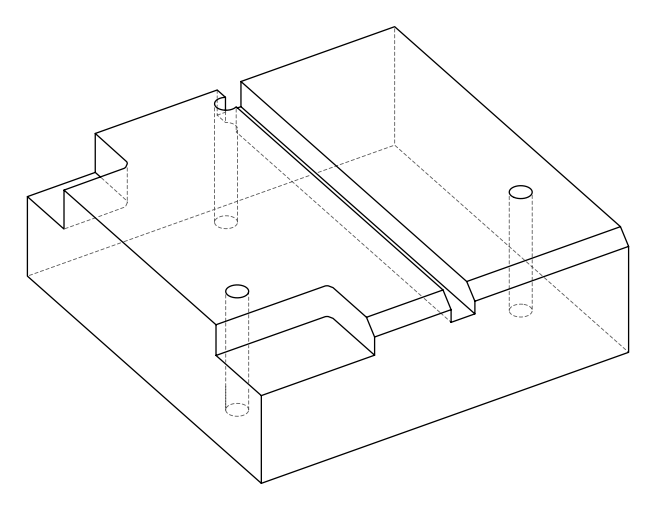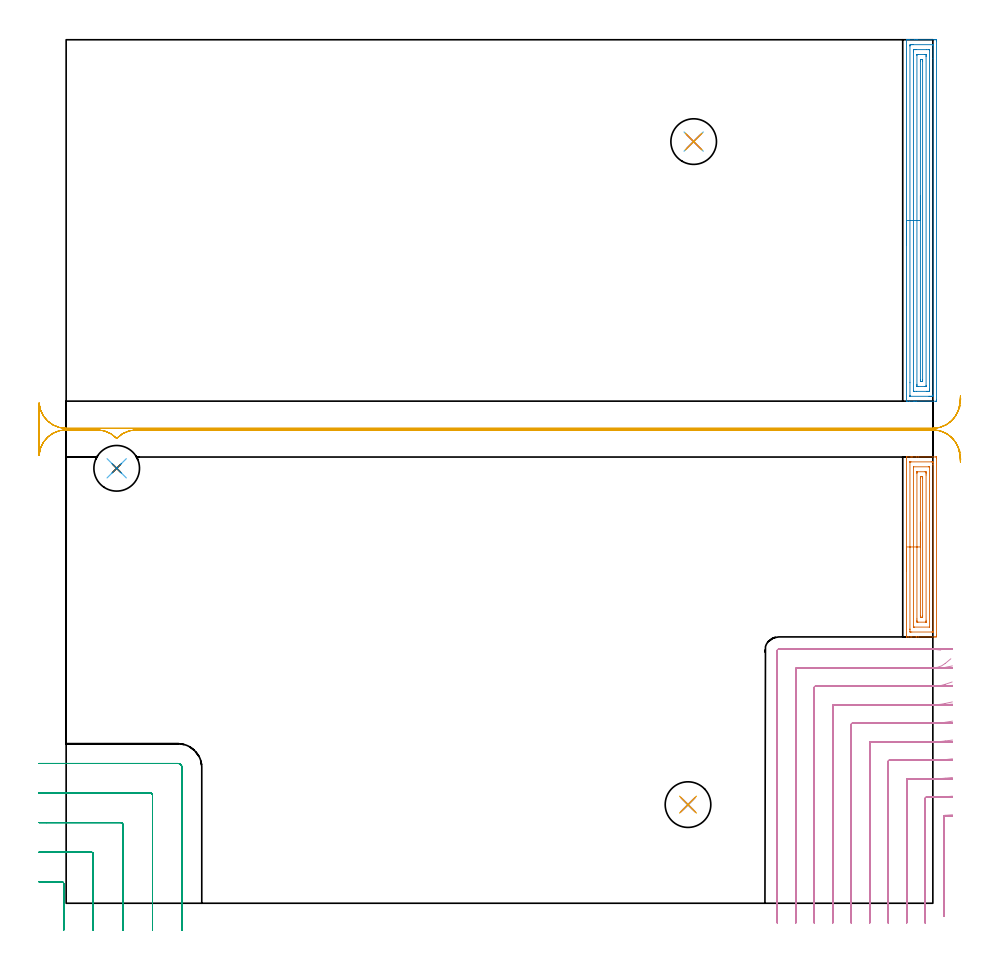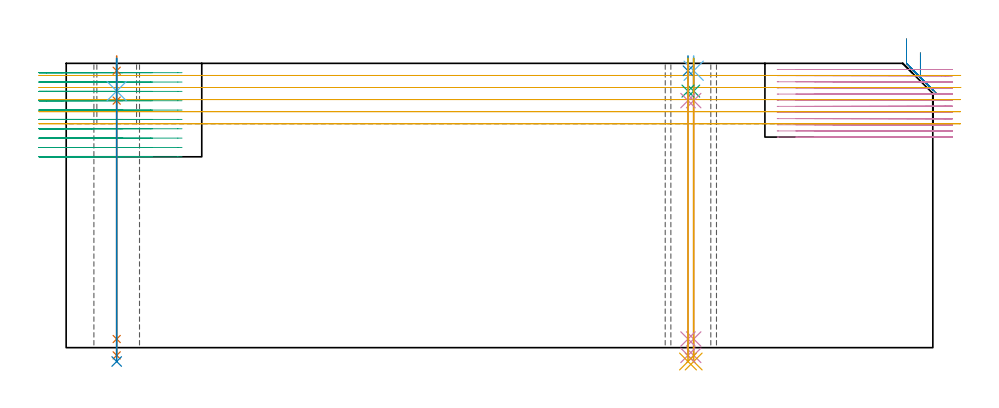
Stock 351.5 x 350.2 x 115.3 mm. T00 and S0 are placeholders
(PLAN: 17 operations, 13 tool changes, 60.1 min)
(1 AREA_MILL | FG_CHAMFER_SURFACE | UGT0205_001 | 3.13 min | 6415 mm3)
(2 AREA_MILL_1 | FG_CHAMFER_SURFACE_1 | UGT0205_001 | 6.07 min | 11401 mm3)
(3 MILL_CORNER_NOTCH_RECTANGULAR | CORNER_NOTCH_RECTANGULAR | NXT0201_012 | Follow Part, ap 4, ae 75% | 8.92 min | 134111 mm3)
(4 MILL_CORNER_NOTCH_RECTANGULAR_1 | CORNER_NOTCH_RECTANGULAR_1 | NXT0201_013 | Follow Part, ap 2.5, ae 75% | 30.49 min | 219248 mm3)
(5 MILL_RECTANGULAR_SLOT | SLOT_RECTANGULAR | UGT0201_105 | Follow Part, ap 5.5, ae 75% | 8.03 min | 194626 mm3)
(6 SPOT_DRILL | STEP1HOLE | NXT0321_9005460120000 | 0.05 min | 207 mm3)
(7 SPOT_DRILL_1 | STEP1HOLE_1 | NXT0321_9005460120000 | 0.05 min | 111 mm3)
(8 SPOT_DRILL_2 | STEP1HOLE_2 | NXT0321_9005460120000 | 0.05 min | 191 mm3)
(9 DRILL_BLIND_HOLE_INTO_CENTER | STEP1HOLE | NXT0301_046 | 0.05 min | 355 mm3)
(10 GUN_DRILL_THROUGH_HOLE | STEP1HOLE | UGT0307_003 | 0.56 min | 4016 mm3)
(11 SPADE_DRILL_TO_ENLARGE_THROUGH_HOLE | STEP1HOLE | UGT0306_009 | 0.49 min | 26385 mm3)
(12 DRILL_BLIND_HOLE_INTO_CENTER_1 | STEP1HOLE_1 | NXT0301_046 | 0.05 min | 257 mm3)
(13 GUN_DRILL_THROUGH_HOLE_1 | STEP1HOLE_1 | UGT0307_003 | 0.56 min | 3886 mm3)
(14 SPADE_DRILL_TO_ENLARGE_THROUGH_HOLE_1 | STEP1HOLE_1 | UGT0306_009 | 0.49 min | 24463 mm3)
(15 DRILL_BLIND_HOLE_INTO_CENTER_2 | STEP1HOLE_2 | NXT0301_046 | 0.05 min | 343 mm3)
(16 GUN_DRILL_THROUGH_HOLE_2 | STEP1HOLE_2 | UGT0307_003 | 0.56 min | 4002 mm3)
(17 SPADE_DRILL_TO_ENLARGE_THROUGH_HOLE_2 | STEP1HOLE_2 | UGT0306_009 | 0.49 min | 26428 mm3)
(TOOL UGT0205_001 | Chamfer Mill 20 x 3 x 45 deg. | D20 FL50 Z2)
(TOOL NXT0201_012 | ENDMILL 16mm [2P460-1600-NA 1630] | D16 FL38 Z6)
(TOOL NXT0201_013 | ENDMILL 10mm | D10 FL30 Z4)
(TOOL UGT0201_105 | End Mill 22 mm | D22 FL25 Z2)
(TOOL NXT0321_9005460120000 | NC Spot Drill, 142deg, 12mm, Carbide, Uncoated | D12 PA142 FL30 Z2)
(TOOL NXT0301_046 | Carbide Drill 7.5mm [860.1-0750-038A1-MM 2214] | D7.5 PA140 FL53 Z2)
(TOOL UGT0307_003 | Gun Drill 7 mm | D7 PA130 FL24 Z1)
(TOOL UGT0306_009 | Spade Drill 18.5mm | D18.5 PA132 FL10 Z2)
(OP 1 AREA_MILL)
G17 G21 G94 G90
T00 M6
G54
G17 G0 G90 X340.8 Y134.5 S1061 M3
G43 Z125.3 H0
G94 G1 Y134.538 Z124.428 F250.
Y134.652 Z123.563
Y134.841 Z122.712
Y135.103 Z121.88
Y135.437 Z121.074
Y135.84 Z120.3
Y136.308 Z119.564
Y136.84 Z118.872
Y137.429 Z118.229
Y138.072 Z117.639
Y138.764 Z117.108
Y139.5 Z116.64
Y140.274 Z116.237
Y141.08 Z115.903
Y141.912 Z115.641
Y142.763 Z115.452
Y143.628 Z115.338
Y144.5 Z115.3
Y180.903
X340.803 Y180.99 Z115.289
X340.884 Y180.997 Z115.209
X340.974 Y181. Z115.124
X342.566 Z113.532
X342.951 Z113.145
X343.144 Z112.953
X344.899 Z111.199
X345.584 Z110.51
X352.604 Z103.493
X352.951 Y180.996 Z103.146
X352.992 Y180.99 Z103.105
X352.998 Y180.947 Z103.098
X353. Y180.459 Z103.1
Y109.028
X352.998 Y108.541 Z103.102
X352.994 Y108.146 Z103.103
X352.991 Y108.01 Z103.105
X352.604 Y108.005 Z103.493
X352.069 Y108. Z104.027
X345.584 Z110.51
X344.898 Z111.199
X344.706 Z111.391
X342.951 Z113.145
X342.567 Z113.532
X341.581 Z114.518
X340.973 Z115.125
X340.884 Y108.003 Z115.209
X340.803 Y108.01 Z115.289
X340.8 Y108.097 Z115.3
Y144.5
X342.214 Z113.886
X342.215 Y178.869 Z113.885
X342.216 Y178.962 Z113.884
X342.218 Y178.984 Z113.882
X342.22 Y178.988 Z113.88
X342.236 Y178.992 Z113.864
X342.325 Y178.996 Z113.775
X342.638 Y179. Z113.462
X350.849 Z105.251
X351.416 Y178.997 Z104.684
X351.529 Y178.99 Z104.571
X351.579 Y178.985 Z104.521
X351.583 Y178.828 Z104.517
X351.584 Y178.683 Z104.516
X351.586 Y177.937 Z104.514
Y177.795
X351.585 Y110.131 Z104.515
X351.584 Y110.037 Z104.516
X351.582 Y110.016 Z104.518
X351.58 Y110.012 Z104.52
X351.564 Y110.008 Z104.536
X351.475 Y110.004 Z104.625
X351.162 Y110. Z104.938
X342.951 Y110.001 Z113.149
X342.384 Y110.003 Z113.716
X342.271 Y110.01 Z113.829
X342.221 Y110.015 Z113.879
X342.217 Y110.172 Z113.883
X342.216 Y110.317 Z113.884
X342.214 Y111.063 Z113.886
Y111.205
Y144.5
X343.628 Z112.472
X343.629 Y176.907 Z112.471
X343.63 Y176.958 Z112.47
X343.632 Y176.982 Z112.468
X343.634 Y176.987 Z112.466
X343.646 Y176.991 Z112.454
X343.738 Y176.999 Z112.362
X349.88 Y177. Z106.22
X349.971 Y176.999 Z106.129
X350.063 Y176.997 Z106.037
X350.124 Y176.994 Z105.976
X350.165 Y176.989 Z105.935
X350.167 Y176.974 Z105.933
X350.169 Y176.907 Z105.931
X350.171 Y176.705 Z105.929
Y112.093
X350.17 Y112.042 Z105.93
X350.168 Y112.018 Z105.932
X350.166 Y112.013 Z105.934
X350.153 Y112.009 Z105.947
X350.061 Y112.001 Z106.039
X343.92 Y112. Z112.18
X343.829 Y112.001 Z112.271
X343.737 Y112.003 Z112.363
X343.676 Y112.006 Z112.424
X343.635 Y112.011 Z112.465
X343.633 Y112.026 Z112.467
X343.631 Y112.093 Z112.469
X343.629 Y112.295 Z112.471
X343.628 Y144.5 Z112.472
X345.043 Z111.057
Y174.244
X345.046 Y174.788 Z111.054
X345.05 Y174.972 Z111.05
X345.052 Y174.991 Z111.048
X345.07 Y174.993 Z111.03
X345.117 Y174.997 Z110.983
X345.21 Y174.999 Z110.89
X348.347 Z107.753
X348.615 Y174.994 Z107.485
X348.743 Y174.99 Z107.357
X348.75 Y174.92 Z107.35
X348.755 Y174.587 Z107.345
X348.756 Y174.244 Z107.344
X348.757 Y173.696 Z107.343
Y114.756
X348.754 Y114.212 Z107.346
X348.75 Y114.028 Z107.35
X348.748 Y114.009 Z107.352
X348.73 Y114.007 Z107.37
X348.683 Y114.003 Z107.417
X348.59 Y114.001 Z107.51
X345.453 Z110.647
X345.185 Y114.006 Z110.915
X345.057 Y114.01 Z111.043
X345.05 Y114.08 Z111.05
X345.045 Y114.413 Z111.055
X345.044 Y114.756 Z111.056
X345.043 Y115.304 Z111.057
Y144.5
X346.457 Z109.643
Y172.468
X346.461 Y172.99 Z109.639
X346.818 Y172.995 Z109.282
X347.339 Y172.99 Z108.761
X347.343 Y172.468 Z108.757
Y116.532
X347.339 Y116.01 Z108.761
X346.982 Y116.005 Z109.118
X346.461 Y116.01 Z109.639
X346.457 Y116.532 Z109.643
Y116.536
Y144.5
Y145.372 Z109.681
Y146.236 Z109.795
Y147.088 Z109.984
Y147.92 Z110.246
Y148.726 Z110.58
Y149.5 Z110.983
Y150.236 Z111.452
Y150.928 Z111.983
Y151.571 Z112.572
Y152.16 Z113.215
Y152.692 Z113.907
Y153.16 Z114.643
Y153.563 Z115.417
Y153.897 Z116.223
Y154.159 Z117.055
Y154.348 Z117.907
Y154.462 Z118.772
Y154.5 Z119.643
G0 Z125.3
M5
M2
(OP 2 AREA_MILL_1)
G17 G21 G94 G90
T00 M6
G54
G17 G0 G90 X340.8 Y266.9 S1061 M3
G43 Z125.3 H0
G94 G1 Y266.938 Z124.428 F250.
Y267.052 Z123.563
Y267.241 Z122.712
Y267.503 Z121.88
Y267.837 Z121.074
Y268.24 Z120.3
Y268.709 Z119.564
Y269.24 Z118.872
Y269.829 Z118.229
Y270.472 Z117.639
Y271.164 Z117.108
Y271.9 Z116.64
Y272.674 Z116.237
Y273.48 Z115.903
Y274.312 Z115.641
Y275.164 Z115.452
Y276.028 Z115.338
Y276.9 Z115.3
Y350.047
X340.802 Y350.19 Z115.288
X340.934 Y350.198 Z115.158
X341.073 Y350.2 Z115.026
X341.47 Z114.63
X342.074 Z114.021
X344.131 Z111.967
X344.706 Z111.388
X345.296 Z110.799
X352.014 Z104.083
X352.604 Y350.195 Z103.493
X352.992 Y350.19 Z103.105
X352.996 Y349.999 Z103.102
X352.999 Y349.6 Z103.101
Y204.2
X352.996 Y203.801 Z103.102
X352.992 Y203.61 Z103.105
X352.604 Y203.6 Z103.493
X344.706 Z111.388
X344.131 Z111.966
X343.829 Z112.268
X342.074 Z114.021
X341.073 Z115.027
X340.934 Y203.602 Z115.158
X340.802 Y203.61 Z115.288
X340.8 Y203.754 Z115.3
Y276.9
X342.214 Z113.886
X342.215 Y347.673 Z113.885
X342.216 Y347.816 Z113.884
X342.221 Y348.181 Z113.879
X342.579 Y348.194 Z113.521
X342.951 Y348.198 Z113.149
X343.452 Y348.2 Z112.648
X351.349 Z104.751
X351.517 Y348.198 Z104.583
X351.544 Y348.196 Z104.556
X351.571 Y348.19 Z104.529
X351.579 Y348.183 Z104.521
X351.581 Y348.162 Z104.519
X351.585 Y347.96 Z104.515
X351.586 Y342.686 Z104.514
X351.585 Y206.127 Z104.515
X351.584 Y205.984 Z104.516
X351.579 Y205.619 Z104.521
X351.221 Y205.606 Z104.879
X350.849 Y205.602 Z105.251
X350.348 Y205.6 Z105.752
X349.971 Z106.129
X342.451 Z113.649
X342.283 Y205.602 Z113.817
X342.256 Y205.604 Z113.844
X342.229 Y205.61 Z113.871
X342.221 Y205.617 Z113.879
X342.219 Y205.638 Z113.881
X342.215 Y205.84 Z113.885
X342.214 Y211.118 Z113.886
Y276.9
X343.628 Z112.472
X343.629 Y345.344 Z112.471
X343.631 Y346.032 Z112.469
X343.633 Y346.134 Z112.467
X343.635 Y346.177 Z112.465
X343.671 Y346.193 Z112.429
X343.829 Y346.195 Z112.271
X344.542 Y346.2 Z111.558
X344.706 Z111.394
X348.929 Z107.171
X349.807 Y346.199 Z106.293
X349.971 Y346.196 Z106.129
X350.135 Y346.19 Z105.965
X350.165 Y346.182 Z105.935
X350.168 Y346.154 Z105.932
X350.17 Y346.1 Z105.93
X350.171 Y346.032 Z105.929
X350.172 Y345.829 Z105.928
X350.171 Y208.456 Z105.929
X350.169 Y207.768 Z105.931
X350.167 Y207.666 Z105.933
X350.165 Y207.623 Z105.935
X350.129 Y207.607 Z105.971
X349.971 Y207.605 Z106.129
X349.259 Y207.6 Z106.841
X349.094 Z107.006
X344.871 Z111.229
X343.993 Y207.601 Z112.107
X343.829 Y207.604 Z112.271
X343.665 Y207.61 Z112.435
X343.635 Y207.618 Z112.465
X343.632 Y207.646 Z112.468
X343.63 Y207.7 Z112.47
X343.629 Y207.768 Z112.471
X343.628 Y207.971 Z112.472
Y276.9
X345.043 Z111.057
Y343.906
X345.045 Y344.09 Z111.055
X345.047 Y344.156 Z111.053
X345.049 Y344.186 Z111.051
X345.066 Y344.19 Z111.034
X345.169 Y344.194 Z110.931
X345.584 Y344.2 Z110.516
X345.631 Z110.469
X348.216 Z107.884
X348.264 Z107.836
X348.632 Y344.193 Z107.468
X348.723 Y344.19 Z107.377
X348.751 Y344.18 Z107.349
X348.753 Y344.151 Z107.347
X348.755 Y344.076 Z107.345
X348.757 Y343.699 Z107.343
Y343.356
Y209.894
X348.755 Y209.71 Z107.345
X348.753 Y209.644 Z107.347
X348.751 Y209.614 Z107.349
X348.734 Y209.61 Z107.366
X348.631 Y209.606 Z107.469
X348.216 Y209.6 Z107.884
X348.169 Z107.931
X345.584 Z110.516
X345.536 Z110.564
X345.168 Y209.607 Z110.932
X345.077 Y209.61 Z111.023
X345.049 Y209.62 Z111.051
X345.047 Y209.649 Z111.053
X345.045 Y209.724 Z111.055
X345.043 Y210.101 Z111.057
Y210.444
Y276.9
X346.457 Z109.643
Y341.572
X346.461 Y342.19 Z109.639
X346.726 Y342.195 Z109.374
X347.339 Y342.19 Z108.761
X347.343 Y341.572 Z108.757
Y212.228
X347.339 Y211.61 Z108.761
X347.074 Y211.605 Z109.026
X346.461 Y211.61 Z109.639
X346.457 Y212.228 Z109.643
Y212.232
Y276.9
Y277.772 Z109.681
Y278.637 Z109.795
Y279.488 Z109.984
Y280.32 Z110.246
Y281.126 Z110.58
Y281.9 Z110.983
Y282.636 Z111.452
Y283.328 Z111.983
Y283.971 Z112.572
Y284.56 Z113.215
Y285.092 Z113.907
Y285.56 Z114.643
Y285.963 Z115.417
Y286.297 Z116.223
Y286.559 Z117.055
Y286.748 Z117.907
Y286.862 Z118.772
Y286.9 Z119.643
G0 Z125.3
M5
M2
(OP 3 MILL_CORNER_NOTCH_RECTANGULAR)
G17 G21 G94 G90
T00 M6
G54
G17 G0 G90 X-1. Y-10.937 S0 M3
G43 Z125.3 H1
Z111.51
G94 G1 Y-7.937 F250.
Y7.905 F500.
G3 X-1.795 Y8.7 R0.8
G1 X-8.
X-11. F250.
G0 Z125.3
X11. Y-11.
Z111.51
G1 Y-8.
Y19.904 F500.
G3 X10.204 Y20.7 R0.8
G1 X-8.
X-11. F250.
G0 Z125.3
X23. Y-11.
Z111.51
G1 Y-8.
Y31.904 F500.
G3 X22.204 Y32.7 R0.8
G1 X-8.
X-11. F250.
G0 Z125.3
X35. Y-11.
Z111.51
G1 Y-8.
Y43.904 F500.
G3 X34.204 Y44.7 R0.8
G1 X-8.
X-11. F250.
G0 Z125.3
X47. Y-11.
Z111.51
G1 Y-8.
Y55. F500.
G3 X45.3 Y56.7 R1.7
G1 X-8.
X-11. F250.
G0 Z125.3
X-1. Y-10.937
Z107.72
G1 Y-7.937
Y7.905 F500.
G3 X-1.795 Y8.7 R0.8
G1 X-8.
X-11. F250.
G0 Z125.3
X11. Y-11.
Z107.72
G1 Y-8.
Y19.904 F500.
G3 X10.204 Y20.7 R0.8
G1 X-8.
X-11. F250.
G0 Z125.3
X23. Y-11.
Z107.72
G1 Y-8.
Y31.904 F500.
G3 X22.204 Y32.7 R0.8
G1 X-8.
X-11. F250.
G0 Z125.3
X35. Y-11.
Z107.72
G1 Y-8.
Y43.904 F500.
G3 X34.204 Y44.7 R0.8
G1 X-8.
X-11. F250.
G0 Z125.3
X47. Y-11.
Z107.72
G1 Y-8.
Y55. F500.
G3 X45.3 Y56.7 R1.7
G1 X-8.
X-11. F250.
G0 Z125.3
X-1. Y-10.937
Z103.93
G1 Y-7.937
Y7.905 F500.
G3 X-1.795 Y8.7 R0.8
G1 X-8.
X-11. F250.
G0 Z125.3
X11. Y-11.
Z103.93
G1 Y-8.
Y19.904 F500.
G3 X10.204 Y20.7 R0.8
G1 X-8.
X-11. F250.
G0 Z125.3
X23. Y-11.
Z103.93
G1 Y-8.
Y31.904 F500.
G3 X22.204 Y32.7 R0.8
G1 X-8.
X-11. F250.
G0 Z125.3
X35. Y-11.
Z103.93
G1 Y-8.
Y43.904 F500.
G3 X34.204 Y44.7 R0.8
G1 X-8.
X-11. F250.
G0 Z125.3
X47. Y-11.
Z103.93
G1 Y-8.
Y55. F500.
G3 X45.3 Y56.7 R1.7
G1 X-8.
X-11. F250.
G0 Z125.3
X-1. Y-10.937
Z100.14
G1 Y-7.937
Y7.905 F500.
G3 X-1.795 Y8.7 R0.8
G1 X-8.
X-11. F250.
G0 Z125.3
X11. Y-11.
Z100.14
G1 Y-8.
Y19.904 F500.
G3 X10.204 Y20.7 R0.8
G1 X-8.
X-11. F250.
G0 Z125.3
X23. Y-11.
Z100.14
G1 Y-8.
Y31.904 F500.
G3 X22.204 Y32.7 R0.8
G1 X-8.
X-11. F250.
G0 Z125.3
X35. Y-11.
Z100.14
G1 Y-8.
Y43.904 F500.
G3 X34.204 Y44.7 R0.8
G1 X-8.
X-11. F250.
G0 Z125.3
X47. Y-11.
Z100.14
G1 Y-8.
Y55. F500.
G3 X45.3 Y56.7 R1.7
G1 X-8.
X-11. F250.
G0 Z125.3
X-1. Y-10.937
Z96.35
G1 Y-7.937
Y7.905 F500.
G3 X-1.795 Y8.7 R0.8
G1 X-8.
X-11. F250.
G0 Z125.3
X11. Y-11.
Z96.35
G1 Y-8.
Y19.904 F500.
G3 X10.204 Y20.7 R0.8
G1 X-8.
X-11. F250.
G0 Z125.3
X23. Y-11.
Z96.35
G1 Y-8.
Y31.904 F500.
G3 X22.204 Y32.7 R0.8
G1 X-8.
X-11. F250.
G0 Z125.3
X35. Y-11.
Z96.35
G1 Y-8.
Y43.904 F500.
G3 X34.204 Y44.7 R0.8
G1 X-8.
X-11. F250.
G0 Z125.3
X47. Y-11.
Z96.35
G1 Y-8.
Y55. F500.
G3 X45.3 Y56.7 R1.7
G1 X-8.
X-11. F250.
G0 Z125.3
X-1. Y-10.937
Z92.56
G1 Y-7.937
Y7.905 F500.
G3 X-1.795 Y8.7 R0.8
G1 X-8.
X-11. F250.
G0 Z125.3
X11. Y-11.
Z92.56
G1 Y-8.
Y19.904 F500.
G3 X10.204 Y20.7 R0.8
G1 X-8.
X-11. F250.
G0 Z125.3
X23. Y-11.
Z92.56
G1 Y-8.
Y31.904 F500.
G3 X22.204 Y32.7 R0.8
G1 X-8.
X-11. F250.
G0 Z125.3
X35. Y-11.
Z92.56
G1 Y-8.
Y43.904 F500.
G3 X34.204 Y44.7 R0.8
G1 X-8.
X-11. F250.
G0 Z125.3
X47. Y-11.
Z92.56
G1 Y-8.
Y55. F500.
G3 X45.3 Y56.7 R1.7
G1 X-8.
X-11. F250.
G0 Z125.3
X-1. Y-10.937
Z88.77
G1 Y-7.937
Y7.905 F500.
G3 X-1.795 Y8.7 R0.8
G1 X-8.
X-11. F250.
G0 Z125.3
X11. Y-11.
Z88.77
G1 Y-8.
Y19.904 F500.
G3 X10.204 Y20.7 R0.8
G1 X-8.
X-11. F250.
G0 Z125.3
X23. Y-11.
Z88.77
G1 Y-8.
Y31.904 F500.
G3 X22.204 Y32.7 R0.8
G1 X-8.
X-11. F250.
G0 Z125.3
X35. Y-11.
Z88.77
G1 Y-8.
Y43.904 F500.
G3 X34.204 Y44.7 R0.8
G1 X-8.
X-11. F250.
G0 Z125.3
X47. Y-11.
Z88.77
G1 Y-8.
Y55. F500.
G3 X45.3 Y56.7 R1.7
G1 X-8.
X-11. F250.
G0 Z125.3
X-1. Y-10.937
Z84.98
G1 Y-7.937
Y7.905 F500.
G3 X-1.795 Y8.7 R0.8
G1 X-8.
X-11. F250.
G0 Z125.3
X11. Y-11.
Z84.98
G1 Y-8.
Y19.904 F500.
G3 X10.204 Y20.7 R0.8
G1 X-8.
X-11. F250.
G0 Z125.3
X23. Y-11.
Z84.98
G1 Y-8.
Y31.904 F500.
G3 X22.204 Y32.7 R0.8
G1 X-8.
X-11. F250.
G0 Z125.3
X35. Y-11.
Z84.98
G1 Y-8.
Y43.904 F500.
G3 X34.204 Y44.7 R0.8
G1 X-8.
X-11. F250.
G0 Z125.3
X47. Y-11.
Z84.98
G1 Y-8.
Y55. F500.
G3 X45.3 Y56.7 R1.7
G1 X-8.
X-11. F250.
G0 Z125.3
X-1. Y-10.937
Z81.19
G1 Y-7.937
Y7.905 F500.
G3 X-1.795 Y8.7 R0.8
G1 X-8.
X-11. F250.
G0 Z125.3
X11. Y-11.
Z81.19
G1 Y-8.
Y19.904 F500.
G3 X10.204 Y20.7 R0.8
G1 X-8.
X-11. F250.
G0 Z125.3
X23. Y-11.
Z81.19
G1 Y-8.
Y31.904 F500.
G3 X22.204 Y32.7 R0.8
G1 X-8.
X-11. F250.
G0 Z125.3
X35. Y-11.
Z81.19
G1 Y-8.
Y43.904 F500.
G3 X34.204 Y44.7 R0.8
G1 X-8.
X-11. F250.
G0 Z125.3
X47. Y-11.
Z81.19
G1 Y-8.
Y55. F500.
G3 X45.3 Y56.7 R1.7
G1 X-8.
X-11. F250.
G0 Z125.3
X-1. Y-10.937
Z77.4
G1 Y-7.937
Y7.905 F500.
G3 X-1.795 Y8.7 R0.8
G1 X-8.
X-11. F250.
G0 Z125.3
X11. Y-11.
Z77.4
G1 Y-8.
Y19.904 F500.
G3 X10.204 Y20.7 R0.8
G1 X-8.
X-11. F250.
G0 Z125.3
X23. Y-11.
Z77.4
G1 Y-8.
Y31.904 F500.
G3 X22.204 Y32.7 R0.8
G1 X-8.
X-11. F250.
G0 Z125.3
X35. Y-11.
Z77.4
G1 Y-8.
Y43.904 F500.
G3 X34.204 Y44.7 R0.8
G1 X-8.
X-11. F250.
G0 Z125.3
X47. Y-11.
Z77.4
G1 Y-8.
Y55. F500.
G3 X45.3 Y56.7 R1.7
G1 X-8.
X-11. F250.
G0 Z125.3
M5
M2
(OP 4 MILL_CORNER_NOTCH_RECTANGULAR_1)
G17 G21 G94 G90
T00 M6
G54
G17 G0 G90 X359.492 Y35.884 S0 M3
G43 Z125.3 H0
Z112.808
G94 G1 X356.5 Y35.671 F250.
X356.36 Y35.661 F500.
G3 X355.9 Y35.168 R0.5
G1 Y-2.375
Y-5.375 F250.
G0 Z125.3
X359.49 Y43.432
Z112.808
G1 X356.5 Y43.192
G2 X351.702 Y43. R60. F500.
G1 X348.895
G3 X348.4 Y42.505 R0.5
G1 Y-5.
Y-8. F250.
G0 Z125.3
X359.487 Y50.994
Z112.808
G1 X356.5 Y50.72
G2 X351.702 Y50.5 R52.5 F500.
G1 X341.395
G3 X340.9 Y50.005 R0.5
G1 Y-5.
Y-8. F250.
G0 Z125.3
X359.483 Y58.576
Z112.808
G1 X356.5 Y58.257
G2 X351.702 Y58. R45. F500.
G1 X333.896
G3 X333.4 Y57.504 R0.5
G1 Y-5.
Y-8. F250.
G0 Z125.3
X359.475 Y66.192
Z112.808
G1 X356.5 Y65.808
G2 X351.702 Y65.5 R37.5 F500.
G1 X326.396
G3 X325.9 Y65.004 R0.5
G1 Y-5.
Y-8. F250.
G0 Z125.3
X359.461 Y73.866
Z112.808
G1 X356.5 Y73.386
G2 X351.702 Y73. R30. F500.
G1 X318.896
G3 X318.4 Y72.504 R0.5
G1 Y-5.
Y-8. F250.
G0 Z125.3
X359.431 Y81.657
Z112.808
G1 X356.5 Y81.018
G2 X351.702 Y80.5 R22.5 F500.
G1 X311.396
G3 X310.9 Y80.004 R0.5
G1 Y-5.
Y-8. F250.
G0 Z125.3
X359.342 Y89.748
Z112.808
G1 X356.5 Y88.788
G2 X351.702 Y88. R15. F500.
G1 X303.897
G3 X303.4 Y87.503 R0.5
G1 Y-5.
Y-8. F250.
G0 Z125.3
X358.806 Y99.155
Z112.808
G1 X356.5 Y97.235
G2 X351.702 Y95.5 R7.5 F500.
G1 X296.397
G3 X295.9 Y95.003 R0.5
G1 Y-5.
Y-8. F250.
G0 Z125.3
X354.683 Y102.665
Z112.808
G1 X351.702 Y103.
X288.9 F500.
G3 X288.4 Y102.5 R0.5
G1 Y-5.
Y-8. F250.
G0 Z125.3
X359.499 Y35.585
Z110.317
G1 X356.5 Y35.517
X356.384 Y35.515 F500.
G3 X355.9 Y35.02 R0.5
G1 Y-2.375
Y-5.375 F250.
G0 Z125.3
X359.499 Y43.096
Z110.317
G1 X356.5 Y43.019
G2 X354.976 Y43. R60. F500.
G1 X348.895
G3 X348.4 Y42.505 R0.5
G1 Y-5.
Y-8. F250.
G0 Z125.3
X359.499 Y50.609
Z110.317
G1 X356.5 Y50.522
G2 X354.976 Y50.5 R52.5 F500.
G1 X341.396
G3 X340.9 Y50.005 R0.5
G1 Y-5.
Y-8. F250.
G0 Z125.3
X359.498 Y58.127
Z110.317
G1 X356.5 Y58.026
G2 X354.976 Y58. R45. F500.
G1 X333.896
G3 X333.4 Y57.504 R0.5
G1 Y-5.
Y-8. F250.
G0 Z125.3
X359.498 Y65.653
Z110.317
G1 X356.5 Y65.531
G2 X354.976 Y65.5 R37.5 F500.
G1 X326.396
G3 X325.9 Y65.004 R0.5
G1 Y-5.
Y-8. F250.
G0 Z125.3
X359.496 Y73.191
Z110.317
G1 X356.5 Y73.039
G2 X354.976 Y73. R30. F500.
G1 X318.896
G3 X318.4 Y72.504 R0.5
G1 Y-5.
Y-8. F250.
G0 Z125.3
X359.493 Y80.755
Z110.317
G1 X356.5 Y80.552
G2 X354.976 Y80.5 R22.5 F500.
G1 X311.396
G3 X310.9 Y80.004 R0.5
G1 Y-5.
Y-8. F250.
G0 Z125.3
X359.484 Y88.383
Z110.317
G1 X356.5 Y88.078
G2 X354.976 Y88. R15. F500.
G1 X303.897
G3 X303.4 Y87.503 R0.5
G1 Y-5.
Y-8. F250.
G0 Z125.3
X359.437 Y96.266
Z110.317
G1 X356.5 Y95.657
G2 X354.976 Y95.5 R7.5 F500.
G1 X296.397
G3 X295.9 Y95.003 R0.5
G1 Y-5.
Y-8. F250.
G0 Z125.3
X357.976 Y103.
Z110.317
G1 X354.976
X288.9 F500.
G3 X288.4 Y102.5 R0.5
G1 Y-5.
Y-8. F250.
G0 Z125.3
X359.5 Y35.505
Z107.825
G1 X356.5 Y35.5
X356.395 F500.
G3 X355.9 Y35.005 R0.5
G1 Y-2.375
Y-5.375 F250.
G0 Z125.3
X359.5 Y43.006
Z107.825
G1 X356.5 Y43.
X356.387 F500.
X348.895
G3 X348.4 Y42.505 R0.5
G1 Y-5.
Y-8. F250.
G0 Z125.3
X359.5 Y50.507
Z107.825
G1 X356.5 Y50.5
X356.387 F500.
X341.396
G3 X340.9 Y50.004 R0.5
G1 Y-5.
Y-8. F250.
G0 Z125.3
X359.5 Y58.008
Z107.825
G1 X356.5 Y58.
X356.387 F500.
X333.896
G3 X333.4 Y57.504 R0.5
G1 Y-5.
Y-8. F250.
G0 Z125.3
X359.5 Y65.509
Z107.825
G1 X356.5 Y65.5
X356.387 F500.
X326.396
G3 X325.9 Y65.004 R0.5
G1 Y-5.
Y-8. F250.
G0 Z125.3
X359.5 Y73.011
Z107.825
G1 X356.5 Y73.
X356.387 F500.
X318.896
G3 X318.4 Y72.504 R0.5
G1 Y-5.
Y-8. F250.
G0 Z125.3
X359.5 Y80.515
Z107.825
G1 X356.5 Y80.5
X356.387 F500.
X311.396
G3 X310.9 Y80.004 R0.5
G1 Y-5.
Y-8. F250.
G0 Z125.3
X359.5 Y88.023
Z107.825
G1 X356.5 Y88.
X356.387 F500.
X303.897
G3 X303.4 Y87.503 R0.5
G1 Y-5.
Y-8. F250.
G0 Z125.3
X359.5 Y95.546
Z107.825
G1 X356.5 Y95.501
X356.387 Y95.5 F500.
X296.397
G3 X295.9 Y95.003 R0.5
G1 Y-5.
Y-8. F250.
G0 Z125.3
X359.387 Y103.
Z107.825
G1 X356.387
X288.9 F500.
G3 X288.4 Y102.5 R0.5
G1 Y-5.
Y-8. F250.
G0 Z125.3
X359.5 Y35.5
Z105.333
G1 X356.5
X356.395 F500.
G3 X355.9 Y35.005 R0.5
G1 Y-2.375
Y-5.375 F250.
G0 Z125.3
X359.5 Y43.
Z105.333
G1 X356.5
X348.895 F500.
G3 X348.4 Y42.505 R0.5
G1 Y-5.
Y-8. F250.
G0 Z125.3
X359.5 Y50.5
Z105.333
G1 X356.5
X341.396 F500.
G3 X340.9 Y50.004 R0.5
G1 Y-5.
Y-8. F250.
G0 Z125.3
X359.5 Y58.
Z105.333
G1 X356.5
X333.896 F500.
G3 X333.4 Y57.504 R0.5
G1 Y-5.
Y-8. F250.
G0 Z125.3
X359.5 Y65.5
Z105.333
G1 X356.5
X326.396 F500.
G3 X325.9 Y65.004 R0.5
G1 Y-5.
Y-8. F250.
G0 Z125.3
X359.5 Y73.
Z105.333
G1 X356.5
X318.896 F500.
G3 X318.4 Y72.504 R0.5
G1 Y-5.
Y-8. F250.
G0 Z125.3
X359.5 Y80.5
Z105.333
G1 X356.5
X311.396 F500.
G3 X310.9 Y80.004 R0.5
G1 Y-5.
Y-8. F250.
G0 Z125.3
X359.5 Y88.
Z105.333
G1 X356.5
X303.897 F500.
G3 X303.4 Y87.503 R0.5
G1 Y-5.
Y-8. F250.
G0 Z125.3
X359.5 Y95.5
Z105.333
G1 X356.5
X296.397 F500.
G3 X295.9 Y95.003 R0.5
G1 Y-5.
Y-8. F250.
G0 Z125.3
X359.5 Y103.
Z105.333
G1 X356.5
X288.9 F500.
G3 X288.4 Y102.5 R0.5
G1 Y-5.
Y-8. F250.
G0 Z125.3
X359.5 Y35.5
Z102.842
G1 X356.5
X356.395 F500.
G3 X355.9 Y35.005 R0.5
G1 Y-2.375
Y-5.375 F250.
G0 Z125.3
X359.5 Y43.
Z102.842
G1 X356.5
X348.895 F500.
G3 X348.4 Y42.505 R0.5
G1 Y-5.
Y-8. F250.
G0 Z125.3
X359.5 Y50.5
Z102.842
G1 X356.5
X341.396 F500.
G3 X340.9 Y50.004 R0.5
G1 Y-5.
Y-8. F250.
G0 Z125.3
X359.5 Y58.
Z102.842
G1 X356.5
X333.896 F500.
G3 X333.4 Y57.504 R0.5
G1 Y-5.
Y-8. F250.
G0 Z125.3
X359.5 Y65.5
Z102.842
G1 X356.5
X326.396 F500.
G3 X325.9 Y65.004 R0.5
G1 Y-5.
Y-8. F250.
G0 Z125.3
X359.5 Y73.
Z102.842
G1 X356.5
X318.896 F500.
G3 X318.4 Y72.504 R0.5
G1 Y-5.
Y-8. F250.
G0 Z125.3
X359.5 Y80.5
Z102.842
G1 X356.5
X311.396 F500.
G3 X310.9 Y80.004 R0.5
G1 Y-5.
Y-8. F250.
G0 Z125.3
X359.5 Y88.
Z102.842
G1 X356.5
X303.897 F500.
G3 X303.4 Y87.503 R0.5
G1 Y-5.
Y-8. F250.
G0 Z125.3
X359.5 Y95.5
Z102.842
G1 X356.5
X296.397 F500.
G3 X295.9 Y95.003 R0.5
G1 Y-5.
Y-8. F250.
G0 Z125.3
X359.5 Y103.
Z102.842
G1 X356.5
X288.9 F500.
G3 X288.4 Y102.5 R0.5
G1 Y-5.
Y-8. F250.
G0 Z125.3
X359.5 Y35.5
Z100.35
G1 X356.5
X356.395 F500.
G3 X355.9 Y35.005 R0.5
G1 Y-2.375
Y-5.375 F250.
G0 Z125.3
X359.5 Y43.
Z100.35
G1 X356.5
X348.895 F500.
G3 X348.4 Y42.505 R0.5
G1 Y-5.
Y-8. F250.
G0 Z125.3
X359.5 Y50.5
Z100.35
G1 X356.5
X341.396 F500.
G3 X340.9 Y50.004 R0.5
G1 Y-5.
Y-8. F250.
G0 Z125.3
X359.5 Y58.
Z100.35
G1 X356.5
X333.896 F500.
G3 X333.4 Y57.504 R0.5
G1 Y-5.
Y-8. F250.
G0 Z125.3
X359.5 Y65.5
Z100.35
G1 X356.5
X326.396 F500.
G3 X325.9 Y65.004 R0.5
G1 Y-5.
Y-8. F250.
G0 Z125.3
X359.5 Y73.
Z100.35
G1 X356.5
X318.896 F500.
G3 X318.4 Y72.504 R0.5
G1 Y-5.
Y-8. F250.
G0 Z125.3
X359.5 Y80.5
Z100.35
G1 X356.5
X311.396 F500.
G3 X310.9 Y80.004 R0.5
G1 Y-5.
Y-8. F250.
G0 Z125.3
X359.5 Y88.
Z100.35
G1 X356.5
X303.897 F500.
G3 X303.4 Y87.503 R0.5
G1 Y-5.
Y-8. F250.
G0 Z125.3
X359.5 Y95.5
Z100.35
G1 X356.5
X296.397 F500.
G3 X295.9 Y95.003 R0.5
G1 Y-5.
Y-8. F250.
G0 Z125.3
X359.5 Y103.
Z100.35
G1 X356.5
X288.9 F500.
G3 X288.4 Y102.5 R0.5
G1 Y-5.
Y-8. F250.
G0 Z125.3
X359.5 Y35.5
Z97.858
G1 X356.5
X356.395 F500.
G3 X355.9 Y35.005 R0.5
G1 Y-2.375
Y-5.375 F250.
G0 Z125.3
X359.5 Y43.
Z97.858
G1 X356.5
X348.895 F500.
G3 X348.4 Y42.505 R0.5
G1 Y-5.
Y-8. F250.
G0 Z125.3
X359.5 Y50.5
Z97.858
G1 X356.5
X341.396 F500.
G3 X340.9 Y50.004 R0.5
G1 Y-5.
Y-8. F250.
G0 Z125.3
X359.5 Y58.
Z97.858
G1 X356.5
X333.896 F500.
G3 X333.4 Y57.504 R0.5
G1 Y-5.
Y-8. F250.
G0 Z125.3
X359.5 Y65.5
Z97.858
G1 X356.5
X326.396 F500.
G3 X325.9 Y65.004 R0.5
G1 Y-5.
Y-8. F250.
G0 Z125.3
X359.5 Y73.
Z97.858
G1 X356.5
X318.896 F500.
G3 X318.4 Y72.504 R0.5
G1 Y-5.
Y-8. F250.
G0 Z125.3
X359.5 Y80.5
Z97.858
G1 X356.5
X311.396 F500.
G3 X310.9 Y80.004 R0.5
G1 Y-5.
Y-8. F250.
G0 Z125.3
X359.5 Y88.
Z97.858
G1 X356.5
X303.897 F500.
G3 X303.4 Y87.503 R0.5
G1 Y-5.
Y-8. F250.
G0 Z125.3
X359.5 Y95.5
Z97.858
G1 X356.5
X296.397 F500.
G3 X295.9 Y95.003 R0.5
G1 Y-5.
Y-8. F250.
G0 Z125.3
X359.5 Y103.
Z97.858
G1 X356.5
X288.9 F500.
G3 X288.4 Y102.5 R0.5
G1 Y-5.
Y-8. F250.
G0 Z125.3
X359.5 Y35.5
Z95.367
G1 X356.5
X356.395 F500.
G3 X355.9 Y35.005 R0.5
G1 Y-2.375
Y-5.375 F250.
G0 Z125.3
X359.5 Y43.
Z95.367
G1 X356.5
X348.895 F500.
G3 X348.4 Y42.505 R0.5
G1 Y-5.
Y-8. F250.
G0 Z125.3
X359.5 Y50.5
Z95.367
G1 X356.5
X341.396 F500.
G3 X340.9 Y50.004 R0.5
G1 Y-5.
Y-8. F250.
G0 Z125.3
X359.5 Y58.
Z95.367
G1 X356.5
X333.896 F500.
G3 X333.4 Y57.504 R0.5
G1 Y-5.
Y-8. F250.
G0 Z125.3
X359.5 Y65.5
Z95.367
G1 X356.5
X326.396 F500.
G3 X325.9 Y65.004 R0.5
G1 Y-5.
Y-8. F250.
G0 Z125.3
X359.5 Y73.
Z95.367
G1 X356.5
X318.896 F500.
G3 X318.4 Y72.504 R0.5
G1 Y-5.
Y-8. F250.
G0 Z125.3
X359.5 Y80.5
Z95.367
G1 X356.5
X311.396 F500.
G3 X310.9 Y80.004 R0.5
G1 Y-5.
Y-8. F250.
G0 Z125.3
X359.5 Y88.
Z95.367
G1 X356.5
X303.897 F500.
G3 X303.4 Y87.503 R0.5
G1 Y-5.
Y-8. F250.
G0 Z125.3
X359.5 Y95.5
Z95.367
G1 X356.5
X296.397 F500.
G3 X295.9 Y95.003 R0.5
G1 Y-5.
Y-8. F250.
G0 Z125.3
X359.5 Y103.
Z95.367
G1 X356.5
X288.9 F500.
G3 X288.4 Y102.5 R0.5
G1 Y-5.
Y-8. F250.
G0 Z125.3
X359.5 Y35.5
Z92.875
G1 X356.5
X356.395 F500.
G3 X355.9 Y35.005 R0.5
G1 Y-2.375
Y-5.375 F250.
G0 Z125.3
X359.5 Y43.
Z92.875
G1 X356.5
X348.895 F500.
G3 X348.4 Y42.505 R0.5
G1 Y-5.
Y-8. F250.
G0 Z125.3
X359.5 Y50.5
Z92.875
G1 X356.5
X341.396 F500.
G3 X340.9 Y50.004 R0.5
G1 Y-5.
Y-8. F250.
G0 Z125.3
X359.5 Y58.
Z92.875
G1 X356.5
X333.896 F500.
G3 X333.4 Y57.504 R0.5
G1 Y-5.
Y-8. F250.
G0 Z125.3
X359.5 Y65.5
Z92.875
G1 X356.5
X326.396 F500.
G3 X325.9 Y65.004 R0.5
G1 Y-5.
Y-8. F250.
G0 Z125.3
X359.5 Y73.
Z92.875
G1 X356.5
X318.896 F500.
G3 X318.4 Y72.504 R0.5
G1 Y-5.
Y-8. F250.
G0 Z125.3
X359.5 Y80.5
Z92.875
G1 X356.5
X311.396 F500.
G3 X310.9 Y80.004 R0.5
G1 Y-5.
Y-8. F250.
G0 Z125.3
X359.5 Y88.
Z92.875
G1 X356.5
X303.897 F500.
G3 X303.4 Y87.503 R0.5
G1 Y-5.
Y-8. F250.
G0 Z125.3
X359.5 Y95.5
Z92.875
G1 X356.5
X296.397 F500.
G3 X295.9 Y95.003 R0.5
G1 Y-5.
Y-8. F250.
G0 Z125.3
X359.5 Y103.
Z92.875
G1 X356.5
X288.9 F500.
G3 X288.4 Y102.5 R0.5
G1 Y-5.
Y-8. F250.
G0 Z125.3
X359.5 Y35.5
Z90.383
G1 X356.5
X356.395 F500.
G3 X355.9 Y35.005 R0.5
G1 Y-2.375
Y-5.375 F250.
G0 Z125.3
X359.5 Y43.
Z90.383
G1 X356.5
X348.895 F500.
G3 X348.4 Y42.505 R0.5
G1 Y-5.
Y-8. F250.
G0 Z125.3
X359.5 Y50.5
Z90.383
G1 X356.5
X341.396 F500.
G3 X340.9 Y50.004 R0.5
G1 Y-5.
Y-8. F250.
G0 Z125.3
X359.5 Y58.
Z90.383
G1 X356.5
X333.896 F500.
G3 X333.4 Y57.504 R0.5
G1 Y-5.
Y-8. F250.
G0 Z125.3
X359.5 Y65.5
Z90.383
G1 X356.5
X326.396 F500.
G3 X325.9 Y65.004 R0.5
G1 Y-5.
Y-8. F250.
G0 Z125.3
X359.5 Y73.
Z90.383
G1 X356.5
X318.896 F500.
G3 X318.4 Y72.504 R0.5
G1 Y-5.
Y-8. F250.
G0 Z125.3
X359.5 Y80.5
Z90.383
G1 X356.5
X311.396 F500.
G3 X310.9 Y80.004 R0.5
G1 Y-5.
Y-8. F250.
G0 Z125.3
X359.5 Y88.
Z90.383
G1 X356.5
X303.897 F500.
G3 X303.4 Y87.503 R0.5
G1 Y-5.
Y-8. F250.
G0 Z125.3
X359.5 Y95.5
Z90.383
G1 X356.5
X296.397 F500.
G3 X295.9 Y95.003 R0.5
G1 Y-5.
Y-8. F250.
G0 Z125.3
X359.5 Y103.
Z90.383
G1 X356.5
X288.9 F500.
G3 X288.4 Y102.5 R0.5
G1 Y-5.
Y-8. F250.
G0 Z125.3
X359.5 Y35.5
Z87.892
G1 X356.5
X356.395 F500.
G3 X355.9 Y35.005 R0.5
G1 Y-2.375
Y-5.375 F250.
G0 Z125.3
X359.5 Y43.
Z87.892
G1 X356.5
X348.895 F500.
G3 X348.4 Y42.505 R0.5
G1 Y-5.
Y-8. F250.
G0 Z125.3
X359.5 Y50.5
Z87.892
G1 X356.5
X341.396 F500.
G3 X340.9 Y50.004 R0.5
G1 Y-5.
Y-8. F250.
G0 Z125.3
X359.5 Y58.
Z87.892
G1 X356.5
X333.896 F500.
G3 X333.4 Y57.504 R0.5
G1 Y-5.
Y-8. F250.
G0 Z125.3
X359.5 Y65.5
Z87.892
G1 X356.5
X326.396 F500.
G3 X325.9 Y65.004 R0.5
G1 Y-5.
Y-8. F250.
G0 Z125.3
X359.5 Y73.
Z87.892
G1 X356.5
X318.896 F500.
G3 X318.4 Y72.504 R0.5
G1 Y-5.
Y-8. F250.
G0 Z125.3
X359.5 Y80.5
Z87.892
G1 X356.5
X311.396 F500.
G3 X310.9 Y80.004 R0.5
G1 Y-5.
Y-8. F250.
G0 Z125.3
X359.5 Y88.
Z87.892
G1 X356.5
X303.897 F500.
G3 X303.4 Y87.503 R0.5
G1 Y-5.
Y-8. F250.
G0 Z125.3
X359.5 Y95.5
Z87.892
G1 X356.5
X296.397 F500.
G3 X295.9 Y95.003 R0.5
G1 Y-5.
Y-8. F250.
G0 Z125.3
X359.5 Y103.
Z87.892
G1 X356.5
X288.9 F500.
G3 X288.4 Y102.5 R0.5
G1 Y-5.
Y-8. F250.
G0 Z125.3
X359.5 Y35.5
Z85.4
G1 X356.5
X356.395 F500.
G3 X355.9 Y35.005 R0.5
G1 Y-2.375
Y-5.375 F250.
G0 Z125.3
X359.5 Y43.
Z85.4
G1 X356.5
X348.895 F500.
G3 X348.4 Y42.505 R0.5
G1 Y-5.
Y-8. F250.
G0 Z125.3
X359.5 Y50.5
Z85.4
G1 X356.5
X341.396 F500.
G3 X340.9 Y50.004 R0.5
G1 Y-5.
Y-8. F250.
G0 Z125.3
X359.5 Y58.
Z85.4
G1 X356.5
X333.896 F500.
G3 X333.4 Y57.504 R0.5
G1 Y-5.
Y-8. F250.
G0 Z125.3
X359.5 Y65.5
Z85.4
G1 X356.5
X326.396 F500.
G3 X325.9 Y65.004 R0.5
G1 Y-5.
Y-8. F250.
G0 Z125.3
X359.5 Y73.
Z85.4
G1 X356.5
X318.896 F500.
G3 X318.4 Y72.504 R0.5
G1 Y-5.
Y-8. F250.
G0 Z125.3
X359.5 Y80.5
Z85.4
G1 X356.5
X311.396 F500.
G3 X310.9 Y80.004 R0.5
G1 Y-5.
Y-8. F250.
G0 Z125.3
X359.5 Y88.
Z85.4
G1 X356.5
X303.897 F500.
G3 X303.4 Y87.503 R0.5
G1 Y-5.
Y-8. F250.
G0 Z125.3
X359.5 Y95.5
Z85.4
G1 X356.5
X296.397 F500.
G3 X295.9 Y95.003 R0.5
G1 Y-5.
Y-8. F250.
G0 Z125.3
X359.5 Y103.
Z85.4
G1 X356.5
X288.9 F500.
G3 X288.4 Y102.5 R0.5
G1 Y-5.
Y-8. F250.
G0 Z125.3
M5
M2
(OP 5 MILL_RECTANGULAR_SLOT)
G17 G21 G94 G90
T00 M6
G54
G17 G0 G90 X362.791 Y202.017 S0 M3
G43 Z125.3 H0
Z110.4
G94 G1 X361.608 Y199.26 F250.
G2 X351.5 Y192.6 R11. F500.
G1 X0.
G2 X-10.97 Y202.788 R11.
G1 X-11.
Y181.812
X-10.97
G2 X0. Y192. R11.
G1 X12.475
G2 X20.5 Y188.523 R11.
X28.525 Y192. R11.
G1 X351.5
G2 X361.608 Y185.34 R11.
G1 X362.791 Y182.583 F250.
G0 X362.854 Y204.637 Z105.5
G1 X362.332 Y201.683
G2 X351.5 Y192.6 R11. F500.
G1 X0.
G2 X-10.97 Y202.788 R11.
G1 X-11.
Y181.812
X-10.97
G2 X0. Y192. R11.
G1 X12.475
G2 X20.5 Y188.523 R11.
X28.525 Y192. R11.
G1 X351.5
G2 X362.332 Y182.917 R11.
G1 X362.854 Y179.963 F250.
G0 X362.691 Y205.78 Z100.6
G1 X362.47 Y202.788
G2 X351.5 Y192.6 R11. F500.
G1 X0.
G2 X-10.97 Y202.788 R11.
G1 X-11.
Y181.812
X-10.97
G2 X0. Y192. R11.
G1 X12.475
G2 X20.5 Y188.523 R11.
X28.525 Y192. R11.
G1 X351.5
G2 X362.47 Y181.812 R11.
G1 X362.691 Y178.82 F250.
G0 Y205.78 Z95.7
G1 X362.47 Y202.788
G2 X351.5 Y192.6 R11. F500.
G1 X0.
G2 X-10.97 Y202.788 R11.
G1 X-11.
Y181.812
X-10.97
G2 X0. Y192. R11.
G1 X12.475
G2 X20.5 Y188.523 R11.
X28.525 Y192. R11.
G1 X351.5
G2 X362.47 Y181.812 R11.
G1 X362.691 Y178.82 F250.
G0 Y205.78 Z90.8
G1 X362.47 Y202.788
G2 X351.5 Y192.6 R11. F500.
G1 X0.
G2 X-10.97 Y202.788 R11.
G1 X-11.
Y181.812
X-10.97
G2 X0. Y192. R11.
G1 X12.475
G2 X20.5 Y188.523 R11.
X28.525 Y192. R11.
G1 X351.5
G2 X362.47 Y181.812 R11.
G1 X362.691 Y178.82 F250.
G0 Z125.3
M5
M2
(OP 6 SPOT_DRILL)
G17 G21 G94 G90
T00 M6
G54
G17 G0 G90 X254.5 Y308.9 S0 M3
G43 Z125.3 H0
G94 G81 G98 Z112.3 F250. R118.3
G80
M5
M2
(OP 7 SPOT_DRILL_1)
G17 G21 G94 G90
T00 M6
G54
G17 G0 G90 X20.5 Y176.4 S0 M3
G43 Z125.3 H0
G94 G81 G98 Z112.3 F250. R118.3
G80
M5
M2
(OP 8 SPOT_DRILL_2)
G17 G21 G94 G90
T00 M6
G54
G17 G0 G90 X252.2 Y40. S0 M3
G43 Z125.3 H0
G94 G81 G98 Z112.3 F250. R118.3
G80
M5
M2
(OP 9 DRILL_BLIND_HOLE_INTO_CENTER)
G17 G21 G94 G90
T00 M6
G54
G17 G0 G90 X254.5 Y308.9 S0 M3
G43 Z125.3 H1
G94 G81 G98 Z104.05 F250. R117.3
G80
M5
M2
(OP 10 GUN_DRILL_THROUGH_HOLE)
G17 G21 G94 G90
T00 M6
G54
G17 G0 G90 X254.5 Y308.9 M8
G43 Z125.3 H0
Z115.036
S716 M3
G94 G1 Z100.192 F125. M26
G4 X.084
Z3.5 F250.
G4 X.084
Z-3.132 F125.
G4 X.084
M5
M9
G0 Z115.036
Z125.3
M2
(OP 11 SPADE_DRILL_TO_ENLARGE_THROUGH_HOLE)
G17 G21 G94 G90
T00 M6
G54
G17 G0 G90 X254.5 Y308.9 S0 M3
G43 Z125.3 H0
G94 G73 G98 Z-5.618 F250. Q17.274 R117.3
G80
M5
M2
(OP 12 DRILL_BLIND_HOLE_INTO_CENTER_1)
G17 G21 G94 G90
T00 M6
G54
G17 G0 G90 X20.5 Y176.4 S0 M3
G43 Z125.3 H1
G94 G81 G98 Z104.05 F250. R117.3
G80
M5
M2
(OP 13 GUN_DRILL_THROUGH_HOLE_1)
G17 G21 G94 G90
T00 M6
G54
G17 G0 G90 X20.5 Y176.4 M8
G43 Z125.3 H0
Z115.036
S716 M3
G94 G1 Z100.192 F125. M26
G4 X.084
Z3.5 F250.
G4 X.084
Z-3.132 F125.
G4 X.084
M5
M9
G0 Z115.036
Z125.3
M2
(OP 14 SPADE_DRILL_TO_ENLARGE_THROUGH_HOLE_1)
G17 G21 G94 G90
T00 M6
G54
G17 G0 G90 X20.5 Y176.4 S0 M3
G43 Z125.3 H0
G94 G73 G98 Z-5.618 F250. Q17.274 R117.3
G80
M5
M2
(OP 15 DRILL_BLIND_HOLE_INTO_CENTER_2)
G17 G21 G94 G90
T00 M6
G54
G17 G0 G90 X252.2 Y40. S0 M3
G43 Z125.3 H1
G94 G81 G98 Z104.05 F250. R117.3
G80
M5
M2
(OP 16 GUN_DRILL_THROUGH_HOLE_2)
G17 G21 G94 G90
T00 M6
G54
G17 G0 G90 X252.2 Y40. M8
G43 Z125.3 H0
Z115.036
S716 M3
G94 G1 Z100.192 F125. M26
G4 X.084
Z3.5 F250.
G4 X.084
Z-3.132 F125.
G4 X.084
M5
M9
G0 Z115.036
Z125.3
M2
(OP 17 SPADE_DRILL_TO_ENLARGE_THROUGH_HOLE_2)
G17 G21 G94 G90
T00 M6
G54
G17 G0 G90 X252.2 Y40. S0 M3
G43 Z125.3 H0
G94 G73 G98 Z-5.618 F250. Q17.274 R117.3
G80
M5
M2
